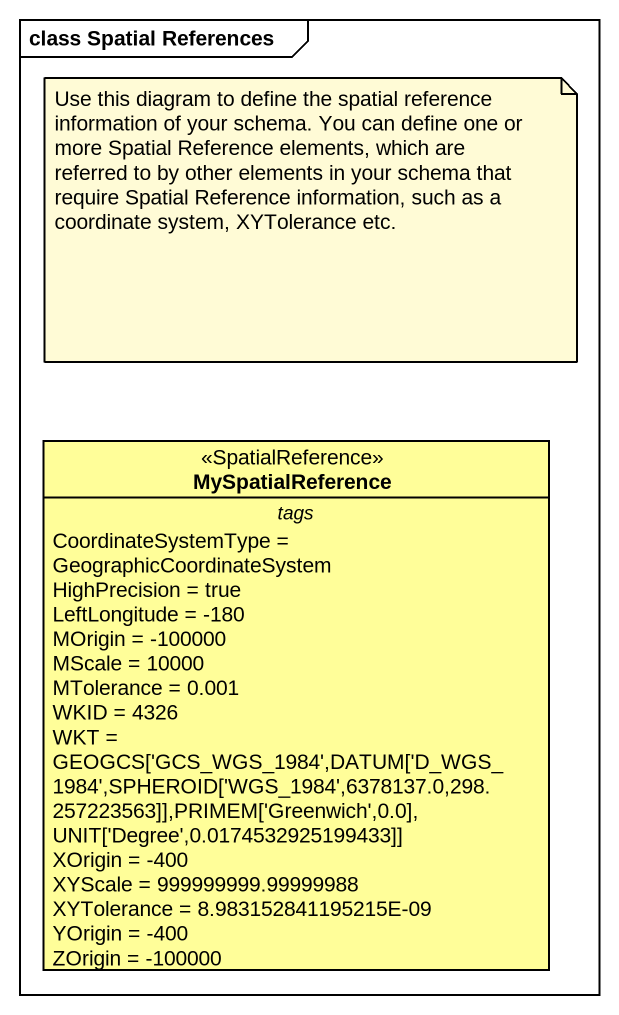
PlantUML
@startuml
mainframe class Spatial References
hide circle
hide empty members
class MySpatialReference <<SpatialReference>> #FFFE99 {
  -- tags --
  CoordinateSystemType = GeographicCoordinateSystem
  HighPrecision = true
  LeftLongitude = -180
  MOrigin = -100000
  MScale = 10000
  MTolerance = 0.001
  WKID = 4326
  WKT = GEOGCS['GCS_WGS_1984',DATUM['D_WGS_1984',SPHEROID['WGS_1984',6378137.0,298.257223563]],PRIMEM['Greenwich',0.0],UNIT['Degree',0.0174532925199433]]
  XOrigin = -400
  XYScale = 999999999.99999988
  XYTolerance = 8.983152841195215E-09
  YOrigin = -400
  ZOrigin = -100000
}
note as N1
  Use this diagram to define the spatial reference information of your schema. You can define one or more Spatial Reference elements, which are referred to by other elements in your schema that require Spatial Reference information, such as a coordinate system, XYTolerance etc.
end note
@enduml
